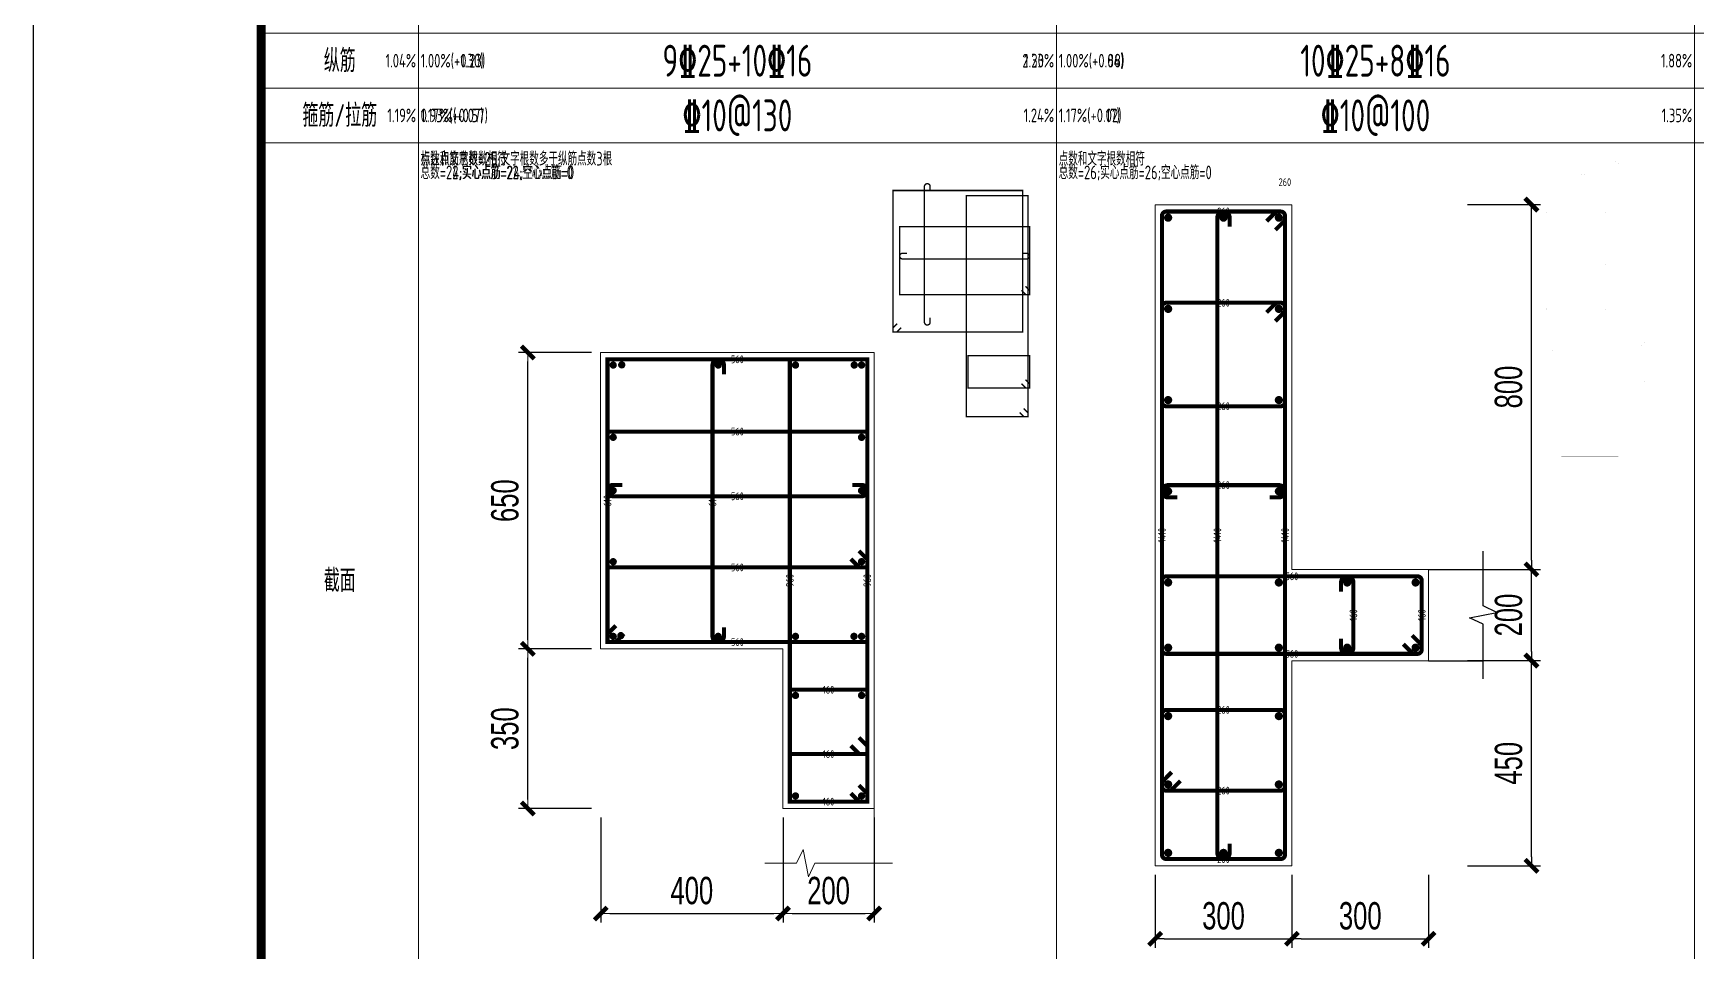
# Model space of a CAD drawing. Extents: x -129922 to 1190196, y -520662 to 139923.
# Drawn here: x 369062 to 387301, y -195677 to -185617 of the extents above; entities that cross this region are included whole.
import ezdxf
from ezdxf.enums import TextEntityAlignment as Align

# ---------------------------------------------------------------- set-up
doc = ezdxf.new("R2010")
doc.units = 0
doc.header["$LTSCALE"] = 1000
doc.header["$MEASUREMENT"] = 0
for name, color, linetype, lineweight in [('S-墙柱-COLU', 50, 'Continuous', 20), ('S-墙柱-REIN', 1, 'Continuous', 20), ('S-墙柱-大样细线', 7, 'Continuous', 20), ('S-大样-DIM', 3, 'Continuous', 20), ('S-大样-REIN', 1, 'Continuous', 20), ('S-大样-实线', 2, 'Continuous', 20), ('S-通用-TAB', 7, 'Continuous', 20)]:
    doc.layers.add(name, color=color, linetype=linetype, lineweight=lineweight)
for name, color, linetype in [('S-墙柱-大样细线-pdx', 7, 'Continuous'), ('Y-云图图框', 7, 'Continuous'), ('z-计算配筋', 7, 'Continuous'), ('z-详图标注', 3, 'Continuous')]:
    doc.layers.add(name, color=color, linetype=linetype)
doc.layers.add('箍筋长度', color=3, linetype='Continuous', plot=False)
doc.layers.add('配箍校核', color=34, linetype='Continuous', plot=False)
doc.styles.add('_YT_Name', font='', dxfattribs={"width": 0.8})
doc.styles.add('_YT_Sign_Text', font='ros.shx', dxfattribs={"width": 0.8, "bigfont": 'hztxt.shx'})
doc.styles.add('BW_Dim', font='Bweng.shx', dxfattribs={"width": 0.7, "bigfont": 'hztxt.shx'})
doc.styles.add('BW_Rein', font='tssdeng.shx', dxfattribs={"width": 0.7, "bigfont": 'hztxt.shx'})
doc.styles.get("Standard").update_dxf_attribs({"font": 'gbenor.shx', "bigfont": 'gbcbig.shx'})
doc.styles.get('_YT_Name').set_extended_font_data('SimHei')
doc.dimstyles.new('Cyz_20_100', dxfattribs={"dimtxt": 300, "dimasz": 100, "dimexe": 100, "dimexo": 100, "dimgap": 100, "dimtad": 1, "dimdec": 0, "dimlfac": 0.2, "dimzin": 0, "dimdsep": 46, "dimtxsty": 'BW_Dim', "dimblk": '_bwk', "dimcen": 0, "dimclrt": 7, "dimadec": 0, "dimazin": 0, "dimtfac": 1, "dimtdec": 0, "dimtix": 1, "dimtmove": 2, "dimatfit": 0, "dimfxl": 0, "dimtolj": 1, "dimtzin": 0, "dimarcsym": 0})

# ---------------------------------------------------------------- blocks, each defined once
blk = doc.blocks.new('ECMCTK_A1_横_单行图名--0')
at = {"color": 4}
blk.add_lwpolyline([(0, 0), (841, 0), (841, 594), (0, 594)], close=True, dxfattribs=at)
at = {"const_width": 1}
blk.add_lwpolyline([(25, 10), (831, 10), (831, 584), (25, 584)], close=True, dxfattribs=at)
at = {"color": 80, "flags": 3}
for tag, height, p in [('YTHQINS', 3, (34.31, 585.5)), ('ECMCKEY', 3, (292.07, 288.23)), ('YTTQINS', 5.62, (848.03, 12.81)), ('YTFRAME', 3, (652.76, 5.84)), ('YTBARCODE_T1', 3, (749.78, 5.95))]:
    blk.add_attdef(tag, text='', height=height, dxfattribs=at).set_placement(p, align=Align.MIDDLE_CENTER)
for tag, height, style, width, p in [('证书编号', 4, '_YT_Sign_Text', 0.8, (708.87, 43.81)), ('审查批准号', 4, '_YT_Sign_Text', 0.8, (761.06, 43.81)), ('工程号', 4, '_YT_Sign_Text', 0.5, (804.08, 44.12)), ('设计单位', 6, '_YT_Name', 0.8, (623.75, 38.6)), ('建设单位', 4, '_YT_Sign_Text', 0.8, (734.96, 36.11)), ('阶段', 4, '_YT_Sign_Text', 0.8, (804.08, 35.81)), ('项目号', 4, '_YT_Sign_Text', 0.5, (822.08, 33.72)), ('项目名称', 4, '_YT_Sign_Text', 0.8, (734.96, 28.11)), ('专业', 4, '_YT_Sign_Text', 0.8, (804.08, 27.31)), ('图纸编号', 4, '_YT_Sign_Text', 0.5, (803.93, 19.36)), ('图纸名称', 4.5, '_YT_Name', 0.8, (735.39, 15.06)), ('日期', 4, '_YT_Sign_Text', 0.5, (803.88, 12.13)), ('版本号', 4, '_YT_Sign_Text', 0.8, (822.08, 13)), ('出图比例', 4.2, '_YT_Sign_Text', 0.8, (681.82, 11.78))]:
    blk.add_attdef(tag, text='', height=height, dxfattribs=dict(style=style, width=width)).set_placement(p, align=Align.CENTER)
at = {"style": '_YT_Sign_Text', "width": 0.8, "flags": 3}
for tag, p, height in [('{审定人}', (605.87, 26.45), 6.24), ('{校对人}', (658.35, 26.53), 6.24), ('[审定人]', (590.95, 27.81), 4.1), ('[校对人]', (642.23, 27.82), 4.1), ('[审核人]', (591.01, 19.76), 4.1), ('{审核人}', (606.98, 18.44), 6.24), ('[设计人]', (642.47, 20.21), 4.1), ('{设计人}', (658.48, 18.54), 6.24), ('[项目负责人]', (590.78, 12.01), 4.1), ('{项目负责人}', (608.28, 10.72), 6.24), ('{专业负责人}', (658.58, 10.36), 6.24), ('[专业负责人]', (642.74, 11.77), 4.1)]:
    blk.add_attdef(tag, p, '', height=height, dxfattribs=at)
at = {"color": 80, "flags": 3}
for tag, p in [('YTQRCODE', (551.04, 11.91)), ('YTBZSIT', (25, 10)), ('EXT_TK_LEFT', (25, 10))]:
    blk.add_attdef(tag, p, '', height=3, dxfattribs=at)
blk = doc.blocks.new('_bwk')
blk.add_line((-1, 0), (0, 0))
at = {"const_width": 0.5}
blk.add_lwpolyline([(-0.7, -0.7), (0.7, 0.7)], dxfattribs=at)
blk = doc.blocks.new('*D2095')
at = {"layer": 'Defpoints', "color": 0, "transparency": 16777216}
for p in [(377287, -194117), (378287, -194117), (378287, -195269)]:
    blk.add_point(p, dxfattribs=at)
at = {"layer": 'S-大样-DIM', "color": 0, "lineweight": -2, "transparency": 16777216}
for p, q in [((377287, -194217), (377287, -195369)), ((378287, -194217), (378287, -195369)), ((377387, -195269), (378187, -195269))]:
    blk.add_line(p, q, dxfattribs=at)
at = {"layer": 'S-大样-DIM', "color": 0, "lineweight": -2, "transparency": 16777216, "xscale": 100, "yscale": 100, "zscale": 100, "rotation": 180}
blk.add_blockref('_bwk', (377287, -195269), dxfattribs=at)
at = {"layer": 'S-大样-DIM', "color": 0, "lineweight": -2, "transparency": 16777216, "xscale": 100, "yscale": 100, "zscale": 100}
blk.add_blockref('_bwk', (378287, -195269), dxfattribs=at)
at = {"layer": 'S-大样-DIM', "color": 7, "transparency": 16777216, "insert": (377787, -195019), "char_height": 300, "attachment_point": 5, "style": 'BW_Dim'}
blk.add_mtext('\\A1;200', dxfattribs=at)
blk = doc.blocks.new('*D2096')
at = {"layer": 'Defpoints', "color": 0, "transparency": 16777216}
for p in [(375287, -194117), (377287, -194117), (377287, -195269)]:
    blk.add_point(p, dxfattribs=at)
at = {"layer": 'S-大样-DIM', "color": 0, "lineweight": -2, "transparency": 16777216}
for p, q in [((375287, -194217), (375287, -195369)), ((377287, -194217), (377287, -195369)), ((375387, -195269), (377187, -195269))]:
    blk.add_line(p, q, dxfattribs=at)
at = {"layer": 'S-大样-DIM', "color": 0, "lineweight": -2, "transparency": 16777216, "xscale": 100, "yscale": 100, "zscale": 100, "rotation": 180}
blk.add_blockref('_bwk', (375287, -195269), dxfattribs=at)
at = {"layer": 'S-大样-DIM', "color": 0, "lineweight": -2, "transparency": 16777216, "xscale": 100, "yscale": 100, "zscale": 100}
blk.add_blockref('_bwk', (377287, -195269), dxfattribs=at)
at = {"layer": 'S-大样-DIM', "color": 7, "transparency": 16777216, "insert": (376287, -195019), "char_height": 300, "attachment_point": 5, "style": 'BW_Dim'}
blk.add_mtext('\\A1;400', dxfattribs=at)
blk = doc.blocks.new('*D2097')
at = {"layer": 'Defpoints', "color": 0, "transparency": 16777216}
for p in [(374487, -189117), (375287, -189117), (375287, -192367)]:
    blk.add_point(p, dxfattribs=at)
at = {"layer": 'S-大样-DIM', "color": 0, "lineweight": -2, "transparency": 16777216}
for p, q in [((375187, -189117), (374387, -189117)), ((374487, -192267), (374487, -189217)), ((375187, -192367), (374387, -192367))]:
    blk.add_line(p, q, dxfattribs=at)
at = {"layer": 'S-大样-DIM', "color": 0, "lineweight": -2, "transparency": 16777216, "xscale": 100, "yscale": 100, "zscale": 100}
for p, rotation in [((374487, -189117), 90), ((374487, -192367), 270)]:
    blk.add_blockref('_bwk', p, dxfattribs=dict(at, rotation=rotation))
at = {"layer": 'S-大样-DIM', "color": 7, "transparency": 16777216, "insert": (374237, -190742), "char_height": 300, "attachment_point": 5, "rotation": 90, "style": 'BW_Dim'}
blk.add_mtext('\\A1;650', dxfattribs=at)
blk = doc.blocks.new('*D2098')
at = {"layer": 'Defpoints', "color": 0, "transparency": 16777216}
for p in [(374487, -192367), (375287, -192367), (375287, -194117)]:
    blk.add_point(p, dxfattribs=at)
at = {"layer": 'S-大样-DIM', "color": 0, "lineweight": -2, "transparency": 16777216}
for p, q in [((375187, -192367), (374387, -192367)), ((374487, -194017), (374487, -192467)), ((375187, -194117), (374387, -194117))]:
    blk.add_line(p, q, dxfattribs=at)
at = {"layer": 'S-大样-DIM', "color": 0, "lineweight": -2, "transparency": 16777216, "xscale": 100, "yscale": 100, "zscale": 100}
for p, rotation in [((374487, -192367), 90), ((374487, -194117), 270)]:
    blk.add_blockref('_bwk', p, dxfattribs=dict(at, rotation=rotation))
at = {"layer": 'S-大样-DIM', "color": 7, "transparency": 16777216, "insert": (374237, -193242), "char_height": 300, "attachment_point": 5, "rotation": 90, "style": 'BW_Dim'}
blk.add_mtext('\\A1;350', dxfattribs=at)
blk = doc.blocks.new('*D2152')
at = {"layer": 'Defpoints', "color": 0, "transparency": 16777216}
for p in [(384698, -192496), (385498, -192496), (384698, -194746)]:
    blk.add_point(p, dxfattribs=at)
at = {"layer": 'z-详图标注', "color": 0, "lineweight": -2, "transparency": 16777216}
for p, q in [((384798, -192496), (385598, -192496)), ((385498, -194646), (385498, -192596)), ((384798, -194746), (385598, -194746))]:
    blk.add_line(p, q, dxfattribs=at)
at = {"layer": 'z-详图标注', "color": 0, "lineweight": -2, "transparency": 16777216, "xscale": 100, "yscale": 100, "zscale": 100}
for p, rotation in [((385498, -192496), 90), ((385498, -194746), 270)]:
    blk.add_blockref('_bwk', p, dxfattribs=dict(at, rotation=rotation))
at = {"layer": 'z-详图标注', "color": 7, "transparency": 16777216, "insert": (385248, -193621), "char_height": 300, "attachment_point": 5, "rotation": 90, "style": 'BW_Dim'}
blk.add_mtext('\\A1;450', dxfattribs=at)
blk = doc.blocks.new('*D2153')
at = {"layer": 'Defpoints', "color": 0, "transparency": 16777216}
for p in [(384698, -191496), (385498, -191496), (384698, -192496)]:
    blk.add_point(p, dxfattribs=at)
at = {"layer": 'z-详图标注', "color": 0, "lineweight": -2, "transparency": 16777216}
for p, q in [((384798, -191496), (385598, -191496)), ((385498, -192396), (385498, -191596)), ((384798, -192496), (385598, -192496))]:
    blk.add_line(p, q, dxfattribs=at)
at = {"layer": 'z-详图标注', "color": 0, "lineweight": -2, "transparency": 16777216, "xscale": 100, "yscale": 100, "zscale": 100}
for p, rotation in [((385498, -191496), 90), ((385498, -192496), 270)]:
    blk.add_blockref('_bwk', p, dxfattribs=dict(at, rotation=rotation))
at = {"layer": 'z-详图标注', "color": 7, "transparency": 16777216, "insert": (385248, -191996), "char_height": 300, "attachment_point": 5, "rotation": 90, "style": 'BW_Dim'}
blk.add_mtext('\\A1;200', dxfattribs=at)
blk = doc.blocks.new('*D2154')
at = {"layer": 'Defpoints', "color": 0, "transparency": 16777216}
for p in [(384698, -187496), (385498, -187496), (384698, -191496)]:
    blk.add_point(p, dxfattribs=at)
at = {"layer": 'z-详图标注', "color": 0, "lineweight": -2, "transparency": 16777216}
for p, q in [((384798, -187496), (385598, -187496)), ((385498, -191396), (385498, -187596)), ((384798, -191496), (385598, -191496))]:
    blk.add_line(p, q, dxfattribs=at)
at = {"layer": 'z-详图标注', "color": 0, "lineweight": -2, "transparency": 16777216, "xscale": 100, "yscale": 100, "zscale": 100}
for p, rotation in [((385498, -187496), 90), ((385498, -191496), 270)]:
    blk.add_blockref('_bwk', p, dxfattribs=dict(at, rotation=rotation))
at = {"layer": 'z-详图标注', "color": 7, "transparency": 16777216, "insert": (385248, -189496), "char_height": 300, "attachment_point": 5, "rotation": 90, "style": 'BW_Dim'}
blk.add_mtext('\\A1;800', dxfattribs=at)
blk = doc.blocks.new('*D2155')
at = {"layer": 'Defpoints', "color": 0, "transparency": 16777216}
for p in [(381370, -194746), (382870, -194746), (382870, -195546)]:
    blk.add_point(p, dxfattribs=at)
at = {"layer": 'z-详图标注', "color": 0, "lineweight": -2, "transparency": 16777216}
for p, q in [((381370, -194846), (381370, -195646)), ((382870, -194846), (382870, -195646)), ((381470, -195546), (382770, -195546))]:
    blk.add_line(p, q, dxfattribs=at)
at = {"layer": 'z-详图标注', "color": 0, "lineweight": -2, "transparency": 16777216, "xscale": 100, "yscale": 100, "zscale": 100, "rotation": 180}
blk.add_blockref('_bwk', (381370, -195546), dxfattribs=at)
at = {"layer": 'z-详图标注', "color": 0, "lineweight": -2, "transparency": 16777216, "xscale": 100, "yscale": 100, "zscale": 100}
blk.add_blockref('_bwk', (382870, -195546), dxfattribs=at)
at = {"layer": 'z-详图标注', "color": 7, "transparency": 16777216, "insert": (382120, -195296), "char_height": 300, "attachment_point": 5, "style": 'BW_Dim'}
blk.add_mtext('\\A1;300', dxfattribs=at)
blk = doc.blocks.new('*D2156')
at = {"layer": 'Defpoints', "color": 0, "transparency": 16777216}
for p in [(382870, -194746), (384370, -194746), (384370, -195546)]:
    blk.add_point(p, dxfattribs=at)
at = {"layer": 'z-详图标注', "color": 0, "lineweight": -2, "transparency": 16777216}
for p, q in [((382870, -194846), (382870, -195646)), ((384370, -194846), (384370, -195646)), ((382970, -195546), (384270, -195546))]:
    blk.add_line(p, q, dxfattribs=at)
at = {"layer": 'z-详图标注', "color": 0, "lineweight": -2, "transparency": 16777216, "xscale": 100, "yscale": 100, "zscale": 100, "rotation": 180}
blk.add_blockref('_bwk', (382870, -195546), dxfattribs=at)
at = {"layer": 'z-详图标注', "color": 0, "lineweight": -2, "transparency": 16777216, "xscale": 100, "yscale": 100, "zscale": 100}
blk.add_blockref('_bwk', (384370, -195546), dxfattribs=at)
at = {"layer": 'z-详图标注', "color": 7, "transparency": 16777216, "insert": (383620, -195296), "char_height": 300, "attachment_point": 5, "style": 'BW_Dim'}
blk.add_mtext('\\A1;300', dxfattribs=at)

msp = doc.modelspace()

# ---------------------------------------------------------------- linework, layer by layer
at = {"layer": 'S-墙柱-COLU'}
msp.add_lwpolyline([(377286.6, -192367.4), (375286.6, -192367.4), (375286.6, -189117.4), (378286.6, -189117.4), (378286.6, -194117.4), (377286.6, -194117.4)], close=True, dxfattribs=at)
at = {"layer": 'S-墙柱-REIN'}
for points, const_width in [([(381489.6, -187639, 1), (381534.6, -187639, 1)], 45), ([(382097.1, -187639, 1), (382142.1, -187639, 1)], 45), ([(382704.6, -187639, 1), (382749.6, -187639, 1)], 45), ([(381489.6, -188639, 1), (381534.6, -188639, 1)], 45), ([(382704.6, -188639, 1), (382749.6, -188639, 1)], 45), ([(375404.1, -189254.9, 1), (375444.1, -189254.9, 1)], 40), ([(375497.7, -189252.8, 1), (375537.7, -189252.8, 1)], 40), ([(376556.1, -189254.9, 1), (376596.1, -189254.9, 1)], 40), ([(377404.1, -189254.9, 1), (377444.1, -189254.9, 1)], 40), ([(378048.8, -189254.9, 1), (378088.8, -189254.9, 1)], 40), ([(378129.1, -189254.9, 1), (378169.1, -189254.9, 1)], 40), ([(381489.6, -189639, 1), (381534.6, -189639, 1)], 45), ([(382704.6, -189639, 1), (382749.6, -189639, 1)], 45), ([(375404.1, -190047.2, 1), (375444.1, -190047.2, 1)], 40), ([(378129.1, -190047.2, 1), (378169.1, -190047.2, 1)], 40), ([(375404.1, -190631.5, 1), (375444.1, -190631.5, 1)], 40), ([(378129.1, -190631.5, 1), (378169.1, -190631.5, 1)], 40), ([(381489.6, -190639, 1), (381534.6, -190639, 1)], 45), ([(382704.6, -190639, 1), (382749.6, -190639, 1)], 45), ([(375404.1, -191411, 1), (375444.1, -191411, 1)], 40), ([(378129.1, -191411, 1), (378169.1, -191411, 1)], 40), ([(381489.6, -191639, 1), (381534.6, -191639, 1)], 45), ([(382704.6, -191639, 1), (382749.6, -191639, 1)], 45), ([(383454.6, -191639, 1), (383499.6, -191639, 1)], 45), ([(384204.6, -191639, 1), (384249.6, -191639, 1)], 45), ([(375404.1, -192229.9, 1), (375444.1, -192229.9, 1)], 40), ([(375487.8, -192222.1, 1), (375527.8, -192222.1, 1)], 40), ([(376556.1, -192229.9, 1), (376596.1, -192229.9, 1)], 40), ([(377404.1, -192229.9, 1), (377444.1, -192229.9, 1)], 40), ([(378045.6, -192229.9, 1), (378085.6, -192229.9, 1)], 40), ([(378129.1, -192229.9, 1), (378169.1, -192229.9, 1)], 40), ([(381489.6, -192354, 1), (381534.6, -192354, 1)], 45), ([(382704.6, -192354, 1), (382749.6, -192354, 1)], 45), ([(383454.6, -192354, 1), (383499.6, -192354, 1)], 45), ([(384204.6, -192354, 1), (384249.6, -192354, 1)], 45), ([(377404.1, -192877.6, 1), (377444.1, -192877.6, 1)], 40), ([(378129.1, -192877.6, 1), (378169.1, -192877.6, 1)], 40), ([(381489.6, -193104, 1), (381534.6, -193104, 1)], 45), ([(382704.6, -193104, 1), (382749.6, -193104, 1)], 45), ([(381489.6, -193854, 1), (381534.6, -193854, 1)], 45), ([(382704.6, -193854, 1), (382749.6, -193854, 1)], 45), ([(377404.1, -193979.9, 1), (377444.1, -193979.9, 1)], 40), ([(378129.1, -193979.9, 1), (378169.1, -193979.9, 1)], 40), ([(381489.6, -194604, 1), (381534.6, -194604, 1)], 45), ([(382097.1, -194604, 1), (382142.1, -194604, 1)], 45), ([(382704.6, -194604, 1), (382749.6, -194604, 1)], 45)]:
    msp.add_lwpolyline(points, format="xyb", close=True, dxfattribs=dict(at, const_width=const_width))
at = {"layer": 'S-墙柱-大样细线'}
for points in [[(382869.6, -194746.5), (382869.6, -192496.5), (384369.6, -192496.5), (384369.6, -191496.5), (382869.6, -191496.5), (382869.6, -187496.5), (381369.6, -187496.5), (381369.6, -194746.5)], [(377286.6, -192367.4), (375286.6, -192367.4), (375286.6, -189117.4), (378286.6, -189117.4), (378286.6, -194117.4), (377286.6, -194117.4)]]:
    msp.add_lwpolyline(points, close=True, dxfattribs=at)
at = {"layer": 'S-墙柱-大样细线-pdx'}
for points in [[(384969.6, -192696.5), (384969.6, -192096.5), (384819.6, -192026.5), (385119.6, -191966.5), (384969.6, -191896.5), (384969.6, -191296.5)], [(384369.6, -191496.5), (384969.6, -191496.5)], [(384369.6, -192496.5), (384969.6, -192496.5)]]:
    msp.add_lwpolyline(points, dxfattribs=at)
at = {"layer": 'S-大样-REIN'}
for points, const_width in [([(386356.8, -187079.3), (386402.8, -187033.4, -0.1989124), (386419.8, -187026.3), (386433.5, -187026.3, -0.4142136), (386457.5, -187050.3), (386457.5, -190552.3, -0.4142136), (386433.5, -190576.3), (385806.5, -190576.3, -0.4142136), (385782.5, -190552.3), (385782.5, -187050.3, -0.4142136), (385806.5, -187026.3), (386433.5, -187026.3, -0.4142136), (386457.5, -187050.3), (386457.5, -187064.1, -0.1989124), (386450.5, -187081.1), (386404.6, -187127.1)], 0.15), ([(378901.3, -188734.7), (378901.3, -188784.7, -1), (378838.8, -188784.7), (378838.8, -187297.2, -1), (378901.3, -187297.2), (378901.3, -187347.2)], 15), ([(386097.5, -190623.8), (386097.5, -190673.8, -1), (386030, -190673.8), (386030, -187191.3, -1), (386097.5, -187191.3), (386097.5, -187241.3)], 0.15), ([(382593.2, -187677.5), (382685.1, -187585.5, -0.1989124), (382719, -187571.5), (382746.6, -187571.5, -0.4142136), (382794.6, -187619.5), (382794.6, -194623.5, -0.4142136), (382746.6, -194671.5), (381492.6, -194671.5, -0.4142136), (381444.6, -194623.5), (381444.6, -187619.5, -0.4142136), (381492.6, -187571.5), (382746.6, -187571.5, -0.4142136), (382794.6, -187619.5), (382794.6, -187647, -0.1989124), (382780.6, -187681), (382688.6, -187772.9)], 45), ([(382187.1, -194504), (382187.1, -194604, -1), (382052.1, -194604), (382052.1, -187639, -1), (382187.1, -187639), (382187.1, -187739)], 45), ([(386273.3, -187683.3), (386319.3, -187637.3, 0.1989124), (386326.3, -187620.4), (386326.3, -187606.6, 0.4142136), (386302.3, -187582.6), (385675.3, -187582.6, 0.4142136), (385651.3, -187606.6), (385651.3, -188126.1, 0.4142136), (385675.3, -188150.1), (386302.3, -188150.1, 0.4142136), (386326.3, -188126.1), (386326.3, -187606.6, 0.4142136), (386302.3, -187582.6), (386288.5, -187582.6, 0.1989124), (386271.5, -187589.6), (386225.6, -187635.6)], 0.15), ([(379911.2, -188029.2), (379961.2, -188029.2, -1), (379961.2, -188091.7), (378598.7, -188091.7, -1), (378598.7, -188029.2), (378648.7, -188029.2)], 15), ([(382688.6, -188772.9), (382780.6, -188681, 0.1989124), (382794.6, -188647), (382794.6, -188619.5, 0.4142136), (382746.6, -188571.5), (381492.6, -188571.5, 0.4142136), (381444.6, -188619.5), (381444.6, -189658.5, 0.4142136), (381492.6, -189706.5), (382746.6, -189706.5, 0.4142136), (382794.6, -189658.5), (382794.6, -188619.5, 0.4142136), (382746.6, -188571.5), (382719, -188571.5, 0.1989124), (382685.1, -188585.5), (382593.2, -188677.5)], 45), ([(385735, -188650.1), (385685, -188650.1, -1), (385685, -188582.6), (386292.5, -188582.6, -1), (386292.5, -188650.1), (386242.5, -188650.1)], 0.15), ([(387098.3, -189406.9), (387144.3, -189452.8, -0.1989124), (387151.3, -189469.8), (387151.3, -189483.6, -0.4142136), (387127.3, -189507.6), (385750.3, -189507.6, -0.4142136), (385726.3, -189483.6), (385726.3, -189106.6, -0.4142136), (385750.3, -189082.6), (387127.3, -189082.6, -0.4142136), (387151.3, -189106.6), (387151.3, -189483.6, -0.4142136), (387127.3, -189507.6), (387113.5, -189507.6, -0.1989124), (387096.5, -189500.6), (387050.6, -189454.6)], 0.15), ([(386708.8, -189091.3), (386708.8, -189041.3, -1), (386776.3, -189041.3), (386776.3, -189398.8, -1), (386708.8, -189398.8), (386708.8, -189348.8)], 0.15), ([(376638.6, -192129.9), (376638.6, -192229.9, -1), (376513.6, -192229.9), (376513.6, -189254.9, -1), (376638.6, -189254.9), (376638.6, -189354.9)], 45), ([(385854.3, -190156.9), (385808.3, -190202.8, 0.1989124), (385801.3, -190219.8), (385801.3, -190233.6, 0.4142136), (385825.3, -190257.6), (386452.3, -190257.6, 0.4142136), (386476.3, -190233.6), (386476.3, -189839.1, 0.4142136), (386452.3, -189815.1), (385825.3, -189815.1, 0.4142136), (385801.3, -189839.1), (385801.3, -190233.6, 0.4142136), (385825.3, -190257.6), (385839.1, -190257.6, 0.1989124), (385856.1, -190250.6), (385902, -190204.6)], 0.15), ([(378049.1, -190569), (378149.1, -190569, -1), (378149.1, -190694), (375424.1, -190694, -1), (375424.1, -190569), (375524.1, -190569)], 45), ([(381612.1, -190706.5), (381512.1, -190706.5, -1), (381512.1, -190571.5), (382727.1, -190571.5, -1), (382727.1, -190706.5), (382627.1, -190706.5)], 45), ([(384188.6, -192220), (384280.6, -192312, -0.1989124), (384294.6, -192345.9), (384294.6, -192373.5, -0.4142136), (384246.6, -192421.5), (381492.6, -192421.5, -0.4142136), (381444.6, -192373.5), (381444.6, -191619.5, -0.4142136), (381492.6, -191571.5), (384246.6, -191571.5, -0.4142136), (384294.6, -191619.5), (384294.6, -192373.5, -0.4142136), (384246.6, -192421.5), (384219, -192421.5, -0.1989124), (384185.1, -192407.4), (384093.2, -192315.5)], 45), ([(383409.6, -191739), (383409.6, -191639, -1), (383544.6, -191639), (383544.6, -192354, -1), (383409.6, -192354), (383409.6, -192254)], 45), ([(381550.6, -193720), (381458.7, -193812, 0.1989124), (381444.6, -193845.9), (381444.6, -193873.5, 0.4142136), (381492.6, -193921.5), (382746.6, -193921.5, 0.4142136), (382794.6, -193873.5), (382794.6, -193084.5, 0.4142136), (382746.6, -193036.5), (381492.6, -193036.5, 0.4142136), (381444.6, -193084.5), (381444.6, -193873.5, 0.4142136), (381492.6, -193921.5), (381520.2, -193921.5, 0.1989124), (381554.1, -193907.4), (381646.1, -193815.5)], 45)]:
    msp.add_lwpolyline(points, format="xyb", dxfattribs=dict(at, const_width=const_width))
for points, const_width in [([(378538.4, -188800.8), (378492.5, -188846.7), (378492.5, -188890.9), (379917.5, -188890.9), (379917.5, -187340.9), (378492.5, -187340.9), (378492.5, -188890.9), (378536.7, -188890.9), (378582.6, -188845)], 15), ([(379883.6, -189776.2), (379929.5, -189822.2), (379973.7, -189822.2), (379973.7, -187397.2), (379298.7, -187397.2), (379298.7, -189822.2), (379973.7, -189822.2), (379973.7, -189778), (379927.7, -189732)], 15), ([(379902.3, -188435.5), (379948.3, -188481.5), (379992.5, -188481.5), (379992.5, -187737.1), (378567.5, -187737.1), (378567.5, -188481.5), (379992.5, -188481.5), (379992.5, -188437.3), (379946.5, -188391.3)], 15), ([(375453.5, -192112.1), (375361.6, -192204), (375361.6, -192292.4), (378211.6, -192292.4), (378211.6, -189192.4), (375361.6, -189192.4), (375361.6, -192292.4), (375450, -192292.4), (375541.9, -192200.5)], 45), ([(378031.3, -193950.5), (378123.2, -194042.4), (378211.6, -194042.4), (378211.6, -189192.4), (377361.6, -189192.4), (377361.6, -194042.4), (378211.6, -194042.4), (378211.6, -193954), (378119.6, -193862.1)], 45), ([(379902.3, -189459), (379948.3, -189504.9), (379992.5, -189504.9), (379992.5, -189152.3), (379317.5, -189152.3), (379317.5, -189504.9), (379992.5, -189504.9), (379992.5, -189460.8), (379946.5, -189414.8)], 15), ([(378031.3, -191381.6), (378123.2, -191473.5), (378211.6, -191473.5), (378211.6, -189984.7), (375361.6, -189984.7), (375361.6, -191473.5), (378211.6, -191473.5), (378211.6, -191385.1), (378119.6, -191293.2)], 45), ([(378031.3, -193428.6), (378123.2, -193520.5), (378211.6, -193520.5), (378211.6, -192815.1), (377361.6, -192815.1), (377361.6, -193520.5), (378211.6, -193520.5), (378211.6, -193432.1), (378119.6, -193340.2)], 45)]:
    msp.add_lwpolyline(points, dxfattribs=dict(at, const_width=const_width))
at = {"layer": 'S-大样-实线'}
for points in [[(378286.6, -194117.4), (378286.6, -194717.4)], [(377086.6, -194717.4), (377436.6, -194717.4), (377506.6, -194567.4), (377566.6, -194867.4), (377636.6, -194717.4), (378486.6, -194717.4)]]:
    msp.add_lwpolyline(points, dxfattribs=at)
at = {"layer": 'S-通用-TAB'}
for points in [[(371561.6, -186817.4), (371561.6, -174817.4), (373286.6, -174817.4), (373286.6, -186817.4), (371561.6, -186817.4), (371561.6, -186217.4), (373286.6, -186217.4), (373286.6, -185617.4), (371561.6, -185617.4), (371561.6, -185017.4), (373286.6, -185017.4), (373286.6, -184417.4), (371561.6, -184417.4), (371561.6, -186817.4)], [(373286.6, -186817.4), (373286.6, -174817.4), (380286.6, -174817.4), (380286.6, -186817.4), (373286.6, -186817.4), (373286.6, -184417.4), (380286.6, -184417.4), (380286.6, -185017.4), (373286.6, -185017.4), (373286.6, -185617.4), (380286.6, -185617.4), (380286.6, -186217.4), (373286.6, -186217.4), (373286.6, -186817.4)], [(380286.6, -186817.4), (380286.6, -174817.4), (387286.6, -174817.4), (387286.6, -186817.4), (380286.6, -186817.4), (380286.6, -184417.4), (387286.6, -184417.4), (387286.6, -185017.4), (380286.6, -185017.4), (380286.6, -185617.4), (387286.6, -185617.4), (387286.6, -186217.4), (380286.6, -186217.4), (380286.6, -186817.4)], [(387286.6, -186817.4), (387286.6, -174817.4), (394286.6, -174817.4), (394286.6, -186817.4), (387286.6, -186817.4), (387286.6, -184417.4), (394286.6, -184417.4), (394286.6, -185017.4), (387286.6, -185017.4), (387286.6, -185617.4), (394286.6, -185617.4), (394286.6, -186217.4), (387286.6, -186217.4), (387286.6, -186817.4)], [(371561.6, -198817.4), (371561.6, -186817.4), (373286.6, -186817.4), (373286.6, -198817.4), (371561.6, -198817.4), (371561.6, -198217.4), (373286.6, -198217.4), (373286.6, -197617.4), (371561.6, -197617.4), (371561.6, -197017.4), (373286.6, -197017.4), (373286.6, -196417.4), (371561.6, -196417.4), (371561.6, -198817.4)], [(373286.6, -198817.4), (373286.6, -186817.4), (380286.6, -186817.4), (380286.6, -198817.4), (373286.6, -198817.4), (373286.6, -196417.4), (380286.6, -196417.4), (380286.6, -197017.4), (373286.6, -197017.4), (373286.6, -197617.4), (380286.6, -197617.4), (380286.6, -198217.4), (373286.6, -198217.4), (373286.6, -198817.4)], [(380286.6, -198817.4), (380286.6, -186817.4), (387286.6, -186817.4), (387286.6, -198817.4), (380286.6, -198817.4), (380286.6, -196417.4), (387286.6, -196417.4), (387286.6, -197017.4), (380286.6, -197017.4), (380286.6, -197617.4), (387286.6, -197617.4), (387286.6, -198217.4), (380286.6, -198217.4), (380286.6, -198817.4)], [(387286.6, -198817.4), (387286.6, -186817.4), (394286.6, -186817.4), (394286.6, -198817.4), (387286.6, -198817.4), (387286.6, -196417.4), (394286.6, -196417.4), (394286.6, -197017.4), (387286.6, -197017.4), (387286.6, -197617.4), (394286.6, -197617.4), (394286.6, -198217.4), (387286.6, -198217.4), (387286.6, -198817.4)]]:
    msp.add_lwpolyline(points, dxfattribs=at)

# ---------------------------------------------------------------- block references
at = {"layer": 'Y-云图图框', "xscale": 100, "yscale": 100, "zscale": 100}
msp.add_blockref('ECMCTK_A1_横_单行图名--0', (369061.6, -209217.4), dxfattribs=at)

# ---------------------------------------------------------------- texts
at = {"layer": 'S-通用-TAB', "style": 'BW_Rein', "width": 0.7}
for s, p in [('纵筋', (372424.1, -185917.4)), ('箍筋/拉筋', (372424.1, -186517.4)), ('截面', (372424.1, -191617.4))]:
    msp.add_text(s, height=250, dxfattribs=at).set_placement(p, align=Align.MIDDLE_CENTER)
at = {"layer": 'z-计算配筋', "style": 'BW_Rein', "width": 0.7}
for s, p in [('9\x8425+10\x8416', (376786.6, -185917.4)), ('10\x8425+8\x8416', (383786.6, -185917.4)), ('\x8410@130', (376786.6, -186517.4)), ('\x8410@100', (383786.6, -186517.4))]:
    msp.add_text(s, height=350, dxfattribs=at).set_placement(p, align=Align.MIDDLE_CENTER)
at = {"layer": '箍筋长度', "style": 'BW_Rein', "width": 0.7}
for s, p in [('260', (382793, -187249.2)), ('260', (382119.6, -187571.5)), ('260', (382119.6, -188571.5)), ('560', (376786.6, -189192.4)), ('260', (382119.6, -189706.5)), ('560', (376786.6, -189984.7)), ('260', (382119.6, -190571.5)), ('560', (376786.6, -190694)), ('560', (376786.6, -191473.5)), ('560', (382869.6, -191571.5)), ('560', (376786.6, -192292.4)), ('560', (382869.6, -192421.5)), ('160', (377786.6, -192815.1)), ('260', (382119.6, -193036.5)), ('160', (377786.6, -193520.5)), ('260', (382119.6, -193921.5)), ('160', (377786.6, -194042.4)), ('260', (382119.6, -194671.5))]:
    msp.add_text(s, height=85, dxfattribs=at).set_placement(p, align=Align.MIDDLE_CENTER)
for s, p in [('610', (375361.6, -190742.4)), ('610', (376513.6, -190742.4)), ('1410', (381444.6, -191121.5)), ('1410', (382052.1, -191121.5)), ('1410', (382794.6, -191121.5)), ('960', (377361.6, -191617.4)), ('960', (378211.6, -191617.4)), ('160', (383544.6, -191996.5)), ('160', (384294.6, -191996.5))]:
    msp.add_text(s, height=85, rotation=90, dxfattribs=at).set_placement(p, align=Align.MIDDLE_CENTER)
at = {"layer": '配箍校核', "style": 'BW_Rein', "width": 0.7}
for s, p in [('1.04%', (373261.6, -185917.4)), ('2.30%', (380261.6, -185917.4)), ('1.23%', (380261.6, -185917.4)), ('1.88%', (387261.6, -185917.4)), ('1.19%', (373261.6, -186517.4)), ('1.24%', (380261.6, -186517.4)), ('1.35%', (387261.6, -186517.4))]:
    msp.add_text(s, height=150, dxfattribs=at).set_placement(p, align=Align.MIDDLE_RIGHT)
for s, p in [('1.00%(+1.30)', (373311.6, -185917.4)), ('1.00%(+0.23)', (373311.6, -185917.4)), ('1.00%(+0.04)', (380311.6, -185917.4)), ('1.00%(+0.88)', (380311.6, -185917.4)), ('1.17%(+0.07)', (373311.6, -186517.4)), ('0.93%(+0.57)', (373311.6, -186517.4)), ('1.17%(+0.02)', (380311.6, -186517.4)), ('1.17%(+0.17)', (380311.6, -186517.4))]:
    msp.add_text(s, height=150, dxfattribs=at).set_placement(p, align=Align.MIDDLE_LEFT)
for s, p in [('标注点筋总数=25;文字根数多于纵筋点数3根', (373311.6, -187067.4)), ('点数和文字根数相符', (373311.6, -187067.4)), ('点数和文字根数相符', (380311.6, -187067.4)), ('点数和文字根数相符', (380311.6, -187067.4)), ('总数=24;实心点筋=24;空心点筋=0', (373311.6, -187217.4)), ('总数=22;实心点筋=22;空心点筋=0', (373311.6, -187217.4)), ('总数=26;实心点筋=26;空心点筋=0', (380311.6, -187217.4))]:
    msp.add_text(s, height=150, dxfattribs=at).set_placement(p)

# ---------------------------------------------------------------- dimensions: what is measured, and where the dimension line sits
at = {"layer": 'S-大样-DIM'}
for base, p1, p2, picture, middle in [((374486.6, -189117.4), (375286.6, -192367.4), (375286.6, -189117.4), '*D2097', (374236.6, -190742.4)), ((374486.6, -192367.4), (375286.6, -194117.4), (375286.6, -192367.4), '*D2098', (374236.6, -193242.4))]:
    dim = msp.add_linear_dim(base=base, p1=p1, p2=p2, angle=90, dimstyle='Cyz_20_100', dxfattribs=at)
    dim.commit()
    dim.dimension.update_dxf_attribs({"geometry": picture, "text_midpoint": middle})
for base, p1, p2, picture, middle in [((377286.6, -195268.7), (375286.6, -194117.4), (377286.6, -194117.4), '*D2096', (376286.6, -195018.7)), ((378286.6, -195268.7), (377286.6, -194117.4), (378286.6, -194117.4), '*D2095', (377786.6, -195018.7))]:
    dim = msp.add_linear_dim(base=base, p1=p1, p2=p2, dimstyle='Cyz_20_100', dxfattribs=at)
    dim.commit()
    dim.dimension.update_dxf_attribs({"geometry": picture, "text_midpoint": middle})
at = {"layer": 'z-详图标注'}
for base, p1, p2, picture, middle in [((385497.6, -187496.5), (384697.6, -191496.5), (384697.6, -187496.5), '*D2154', (385247.6, -189496.5)), ((385497.6, -191496.5), (384697.6, -192496.5), (384697.6, -191496.5), '*D2153', (385247.6, -191996.5)), ((385497.6, -192496.5), (384697.6, -194746.5), (384697.6, -192496.5), '*D2152', (385247.6, -193621.5))]:
    dim = msp.add_linear_dim(base=base, p1=p1, p2=p2, angle=90, dimstyle='Cyz_20_100', dxfattribs=at)
    dim.commit()
    dim.dimension.update_dxf_attribs({"geometry": picture, "text_midpoint": middle})
for base, p1, p2, picture, middle in [((382869.6, -195546.5), (381369.6, -194746.5), (382869.6, -194746.5), '*D2155', (382119.6, -195296.5)), ((384369.6, -195546.5), (382869.6, -194746.5), (384369.6, -194746.5), '*D2156', (383619.6, -195296.5))]:
    dim = msp.add_linear_dim(base=base, p1=p1, p2=p2, dimstyle='Cyz_20_100', dxfattribs=at)
    dim.commit()
    dim.dimension.update_dxf_attribs({"geometry": picture, "text_midpoint": middle})

doc.saveas('drawing.dxf')
